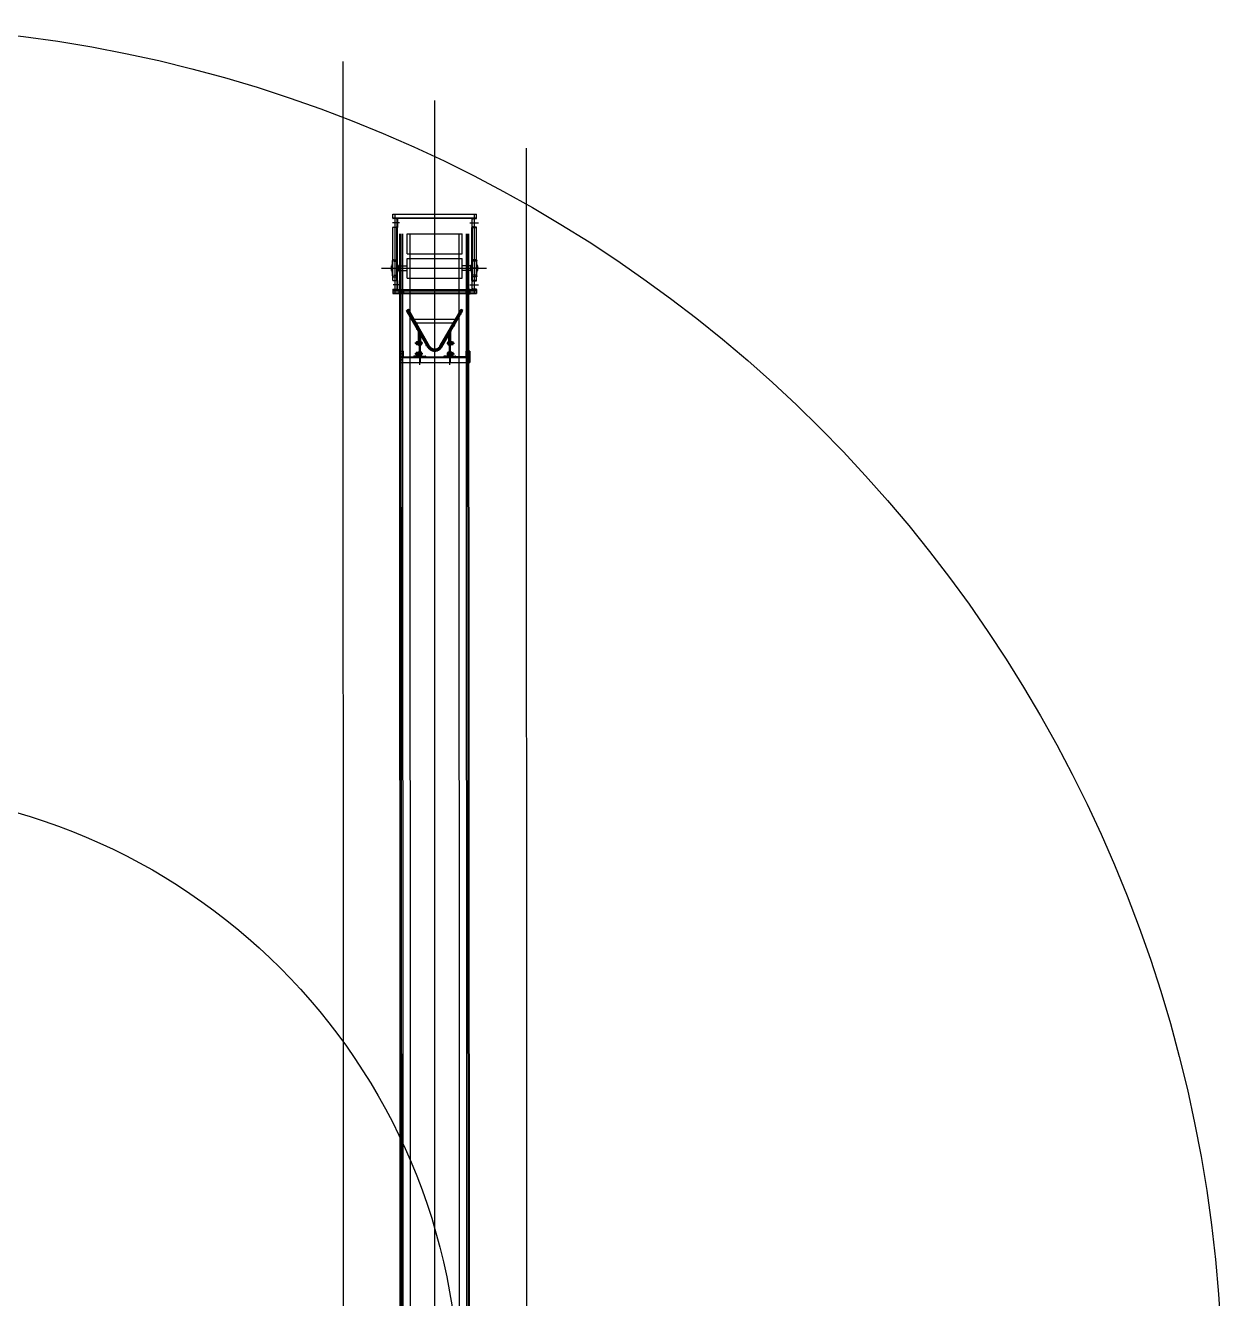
# Model space of a CAD drawing. Extents: x 878294 to 2409453, y -112941 to -40192.
# Drawn here: x 976599 to 978560, y -45908 to -43824 of the extents above; entities that cross this region are included whole.
import ezdxf

# ---------------------------------------------------------------- set-up
doc = ezdxf.new("R2010")
doc.units = 0
doc.header["$LTSCALE"] = 2000
doc.header["$MEASUREMENT"] = 0
for name, pattern in [('AM_DIN_G_W050', [13.75, 9.75, -1.5, 1, -1.5]), ('CENTER', [2, 1.25, -0.25, 0.25, -0.25]), ('CONTINU', [0]), ('DASHEDGY', [750, 250, -125, 250, -125])]:
    doc.linetypes.add(name, pattern=pattern)
doc.layers.get('0').update_dxf_attribs({"linetype": 'CONTINUOUS'})
doc.layers.add('AM_7', color=4, linetype='AM_DIN_G_W050', lineweight=25)
for name, color, linetype in [('CEN', 4, 'CENTER'), ('DASHED', 2, 'DASHEDGY'), ('THIN', 1, 'CONTINUOUS')]:
    doc.layers.add(name, color=color, linetype=linetype)

# ---------------------------------------------------------------- blocks, each defined once
blk = doc.blocks.new('PL65PLAN')
for p, q in [((-140, 25), (-140, -25)), ((-125, 40), (125, 40)), ((-63, 47), (63, 47)), ((-63, 47), (-63, 40)), ((-38, 58), (-38, 47)), ((-38, 58), (38, 58)), ((38, 58), (38, 47)), ((63, 47), (63, 40)), ((140, 25), (140, -25)), ((-125, -40), (125, -40)), ((-63, -48), (-63, -40)), ((-63, -48), (63, -48)), ((-38, -58), (-38, -48)), ((-38, -58), (38, -58)), ((38, -58), (38, -48)), ((63, -48), (63, -40))]:
    blk.add_line(p, q)
for centre in [(-115, 0), (115, 0)]:
    blk.add_circle(centre, 8)
for centre, start, end in [((-125, 25), 90, 180), ((125, 25), 0, 90), ((-125, -25), 180, 270), ((125, -25), 270, 0)]:
    blk.add_arc(centre, 15, start, end)
at = {"layer": 'CEN'}
for p, q in [((-151, 0), (149, 0)), ((-115, 18), (-115, -18)), ((0, 65), (0, -63)), ((115, 18), (115, -18))]:
    blk.add_line(p, q, dxfattribs=at)

msp = doc.modelspace()

# ---------------------------------------------------------------- hatches: boundary and pattern name
at = {"layer": 'DASHED', "lineweight": -3, "ltscale": 0.001}
h = msp.add_hatch(dxfattribs=at)
h.set_pattern_fill('ANSI37', color=256, scale=12.3076, angle=270, style=0)
h.set_pattern_definition([(45, (975874.4205, -44720.3749), (1.0878484, -1.0878484), []), (315, (975874.4205, -44720.3749), (-1.0878484, -1.0878484), [])])
h.paths.add_polyline_path([(977229.47, -44296), (977229.47, -44298.96), (977241.63, -44320.02), (977242.91, -44319.28)])
h.paths.add_polyline_path([(977225.45, -44289.03), (977224.17, -44289.77), (977226.25, -44293.37), (977227.53, -44292.63)])
h.paths.add_polyline_path([(977227.53, -44292.63), (977226.25, -44293.37), (977229.47, -44298.96), (977229.47, -44296)])
h.paths.add_polyline_path([(977242.91, -44319.28), (977241.63, -44320.02), (977247.48, -44330.14), (977257.02, -44346.67), (977258.3, -44345.93)])
h.paths.add_polyline_path([(977260.14, -44349.12), (977258.3, -44345.93), (977257.02, -44346.67), (977258.86, -44349.86, 0.2679492), (977269.52, -44356.02), (977269.52, -44354.54, -0.2679492)])
h = msp.add_hatch(dxfattribs=at)
h.set_pattern_fill('ANSI37', color=256, scale=12.3076, angle=270, style=0)
h.set_pattern_definition([(135, (977370.379, -44720.3749), (-1.0878484, -1.0878484), []), (225, (977370.379, -44720.3749), (1.0878484, -1.0878484), [])])
h.paths.add_polyline_path([(977309.57, -44296), (977309.57, -44298.96), (977297.41, -44320.02), (977296.13, -44319.28)])
h.paths.add_polyline_path([(977313.6, -44289.03), (977314.88, -44289.77), (977312.8, -44293.37), (977311.52, -44292.63)])
h.paths.add_polyline_path([(977311.52, -44292.63), (977312.8, -44293.37), (977309.57, -44298.96), (977309.57, -44296)])
h.paths.add_polyline_path([(977296.13, -44319.28), (977297.41, -44320.02), (977291.57, -44330.14), (977282.03, -44346.67), (977280.75, -44345.93)])
h.paths.add_polyline_path([(977278.9, -44349.12), (977280.75, -44345.93), (977282.03, -44346.67), (977280.18, -44349.86, -0.2679492), (977269.52, -44356.02), (977269.52, -44354.54, 0.2679492)])
h = msp.add_hatch(color=256, dxfattribs=at)
h.paths.add_polyline_path([(977247.48, -44341.94), (977246.63, -44341.45), (977245.64, -44341.45, 0.5358984)])
h.paths.add_polyline_path([(977246.63, -44341.45), (977247.24, -44340.38), (977246.63, -44340.22)])
h = msp.add_hatch(color=256, dxfattribs=at)
h.paths.add_polyline_path([(977291.57, -44341.94), (977292.42, -44341.45), (977293.4, -44341.45, -0.5358984)])
h.paths.add_polyline_path([(977292.42, -44341.45), (977291.8, -44340.38), (977292.42, -44340.22)])

# ---------------------------------------------------------------- linework, layer by layer
at = {"layer": 'AM_7', "lineweight": -3, "ltscale": 0.2}
msp.add_line((977269.52, -51852.18), (977269.52, -43946.96), dxfattribs=at)
at = {"layer": 'AM_7', "color": 1, "linetype": 'CONTINU', "lineweight": -3}
for radius in [2250, 1000]:
    msp.add_circle((976309.52, -46073.85), radius, dxfattribs=at)
at = {"layer": 'DASHED', "lineweight": -3, "ltscale": 0.001}
for p, q in [((977201.02, -44132.99), (977338.02, -44132.99)), ((977201.02, -44139.49), (977201.02, -44132.99)), ((977201.02, -44138.69), (977338.02, -44138.69)), ((977204.52, -44262.69), (977204.52, -44132.99)), ((977334.52, -44262.69), (977334.52, -44132.99)), ((977338.02, -44139.49), (977338.02, -44132.99)), ((977212.05, -44146.99), (977200.19, -44146.99)), ((977201.02, -44241.19), (977201.02, -44154.49)), ((977207.72, -44241.19), (977207.72, -44154.49)), ((977208.52, -44139.49), (977331.06, -44139.49)), ((977208.52, -44241.19), (977208.52, -44154.49)), ((977327, -44146.99), (977341.35, -44146.99)), ((977330.52, -44241.19), (977330.52, -44154.49)), ((977331.32, -44241.19), (977331.32, -44154.49)), ((977338.02, -44241.19), (977338.02, -44154.49)), ((977224.52, -44165.14), (977314.52, -44165.14)), ((977224.52, -44197.44), (977224.52, -44165.14)), ((977314.52, -44197.44), (977314.52, -44165.14)), ((977224.52, -44197.44), (977314.52, -44197.44)), ((977182.45, -44221.29), (977354.33, -44221.29)), ((977210.27, -44217.54), (977224.52, -44217.54)), ((977224.52, -44205.14), (977314.52, -44205.14)), ((977224.52, -44237.44), (977224.52, -44205.14)), ((977314.52, -44237.44), (977314.52, -44205.14)), ((977328.77, -44217.54), (977314.52, -44217.54)), ((977210.27, -44225.04), (977224.52, -44225.04)), ((977224.52, -44237.44), (977314.52, -44237.44)), ((977328.77, -44225.04), (977314.52, -44225.04)), ((977201.02, -44256.16), (977201.02, -44262.69)), ((977201.02, -44256.19), (977338.02, -44256.19)), ((977201.02, -44256.99), (977338.02, -44256.99)), ((977201.02, -44259.69), (977338.02, -44259.69)), ((977201.02, -44262.69), (977338.02, -44262.69)), ((977212.05, -44248.69), (977201.19, -44248.69)), ((977211.52, -44255.94), (977218.52, -44255.94)), ((977211.52, -44262.94), (977211.52, -44255.94)), ((977218.52, -44262.94), (977211.52, -44262.94)), ((977218.52, -44255.94), (977218.52, -44262.94)), ((977327.52, -44255.94), (977320.52, -44255.94)), ((977320.52, -44255.94), (977320.52, -44262.94)), ((977320.52, -44262.94), (977327.52, -44262.94)), ((977327, -44248.69), (977341.35, -44248.69)), ((977327.52, -44262.94), (977327.52, -44255.94)), ((977338.02, -44256.19), (977338.02, -44262.69)), ((977223.32, -44290.27), (977226.3, -44288.54)), ((977243.05, -44324.44), (977223.32, -44290.27)), ((977258.86, -44349.86), (977224.17, -44289.77)), ((977224.24, -44294.53), (977229.32, -44291.6)), ((977225.4, -44293.86), (977228.38, -44292.14)), ((977260.14, -44349.12), (977225.45, -44289.03)), ((977261, -44348.63), (977226.3, -44288.54)), ((977304.2, -44305.31), (977235.98, -44305.31)), ((977278.05, -44348.63), (977312.69, -44288.63)), ((977278.9, -44349.12), (977313.55, -44289.12)), ((977280.18, -44349.86), (977314.82, -44289.86)), ((977296, -44324.44), (977315.68, -44290.35)), ((977313.26, -44297.22), (977308.17, -44294.29)), ((977312.54, -44295.79), (977309.56, -44294.06)), ((977315.68, -44290.35), (977312.69, -44288.63)), ((977300.65, -44311.46), (977239.54, -44311.46)), ((977239.62, -44321.18), (977244.7, -44318.25)), ((977240.78, -44320.51), (977243.77, -44318.79)), ((977243.18, -44347.76), (977243.18, -44324.93)), ((977244.17, -44347.76), (977244.17, -44324.93)), ((977244.9, -44379.18), (977244.9, -44325.68)), ((977294.14, -44379.18), (977294.14, -44325.68)), ((977294.88, -44347.76), (977294.88, -44324.93)), ((977295.87, -44347.76), (977295.87, -44324.93)), ((977302.49, -44315.88), (977297.4, -44312.94)), ((977301.77, -44314.44), (977298.79, -44312.72)), ((977249.94, -44344.12), (977237.18, -44344.12)), ((977241.08, -44342.92), (977238.67, -44342.92)), ((977240.95, -44345.21), (977238.67, -44345.21)), ((977238.68, -44345.21), (977238.68, -44343)), ((977242.71, -44342.83), (977238.77, -44342.83)), ((977238.77, -44345.29), (977238.77, -44342.92)), ((977242.71, -44345.29), (977238.77, -44345.29)), ((977241.32, -44342.92), (977239.32, -44342.92)), ((977241.32, -44345.21), (977239.32, -44345.21)), ((977239.62, -44342.83), (977241.2, -44342.83)), ((977239.62, -44345.29), (977241.2, -44345.29)), ((977241.32, -44341.85), (977239.81, -44341.85)), ((977241.32, -44346.28), (977239.81, -44346.28)), ((977241.01, -44342.83), (977242.59, -44342.83)), ((977241.01, -44345.29), (977242.59, -44345.29)), ((977241.32, -44346.28), (977241.32, -44341.85)), ((977242.71, -44342.92), (977241.32, -44342.92)), ((977242.71, -44345.21), (977241.32, -44345.21)), ((977241.63, -44342.83), (977242.71, -44342.83)), ((977241.63, -44345.29), (977242.71, -44345.29)), ((977242.22, -44341.85), (977241.81, -44341.85)), ((977242.22, -44346.28), (977241.81, -44346.28)), ((977243.18, -44341.36), (977242.71, -44341.36)), ((977242.71, -44345.79), (977242.71, -44341.36)), ((977242.71, -44346.77), (977242.71, -44344.06)), ((977243.18, -44346.77), (977242.71, -44346.77)), ((977246.4, -44342.83), (977242.95, -44342.83)), ((977243.45, -44342.83), (977245.3, -44342.83)), ((977244.08, -44342.92), (977243.45, -44342.92)), ((977244.08, -44345.21), (977243.45, -44345.21)), ((977243.45, -44345.27), (977245.3, -44345.27)), ((977244.08, -44345.36), (977244.08, -44342.77)), ((977244.16, -44340.99), (977245.64, -44340.99)), ((977244.17, -44337.68), (977244.17, -44366.27)), ((977245.64, -44347.76), (977245.64, -44330.64)), ((977246.63, -44330.64), (977245.64, -44330.64)), ((977245.64, -44337.68), (977245.64, -44366.27)), ((977245.64, -44347.76), (977245.64, -44340.99)), ((977248.24, -44342.83), (977246.48, -44342.83)), ((977248.24, -44345.29), (977246.48, -44345.29)), ((977246.63, -44330.64), (977247.48, -44330.14)), ((977246.63, -44347.76), (977246.63, -44330.64)), ((977258.01, -44350.36), (977246.63, -44330.64)), ((977247.24, -44331.7), (977246.63, -44331.87)), ((977247.24, -44331.7), (977246.63, -44331.87)), ((977246.63, -44341.85), (977247.75, -44341.85)), ((977246.63, -44346.28), (977247.75, -44346.28)), ((977248.24, -44345.79), (977248.24, -44342.34)), ((977255.01, -44347.83), (977260.09, -44344.89)), ((977256.17, -44347.16), (977259.15, -44345.43)), ((977284.04, -44347.83), (977278.96, -44344.89)), ((977282.88, -44347.16), (977279.9, -44345.43)), ((977281.03, -44350.36), (977292.42, -44330.64)), ((977289.11, -44344.12), (977301.87, -44344.12)), ((977290.81, -44345.79), (977290.81, -44342.34)), ((977290.81, -44342.83), (977292.57, -44342.83)), ((977290.81, -44345.29), (977292.57, -44345.29)), ((977292.42, -44341.85), (977291.3, -44341.85)), ((977292.42, -44346.28), (977291.3, -44346.28)), ((977292.42, -44330.64), (977291.57, -44330.14)), ((977291.8, -44331.7), (977292.42, -44331.87)), ((977291.8, -44331.7), (977292.42, -44331.87)), ((977292.42, -44347.76), (977292.42, -44330.64)), ((977292.42, -44330.64), (977293.4, -44330.64)), ((977292.64, -44342.83), (977296.09, -44342.83)), ((977293.4, -44347.76), (977293.4, -44330.64)), ((977293.4, -44337.68), (977293.4, -44366.27)), ((977294.88, -44340.99), (977293.41, -44340.99)), ((977293.41, -44347.76), (977293.41, -44340.99)), ((977295.6, -44342.83), (977293.75, -44342.83)), ((977295.6, -44345.27), (977293.75, -44345.27)), ((977294.88, -44337.68), (977294.88, -44366.27)), ((977294.96, -44345.36), (977294.96, -44342.77)), ((977294.96, -44342.92), (977295.6, -44342.92)), ((977294.96, -44345.21), (977295.6, -44345.21)), ((977295.87, -44341.36), (977296.34, -44341.36)), ((977295.87, -44346.77), (977296.34, -44346.77)), ((977296.34, -44345.79), (977296.34, -44341.36)), ((977296.34, -44342.83), (977300.28, -44342.83)), ((977297.42, -44342.83), (977296.34, -44342.83)), ((977296.34, -44342.92), (977297.73, -44342.92)), ((977296.34, -44346.77), (977296.34, -44344.06)), ((977296.34, -44345.21), (977297.73, -44345.21)), ((977296.34, -44345.29), (977300.28, -44345.29)), ((977297.42, -44345.29), (977296.34, -44345.29)), ((977298.03, -44342.83), (977296.46, -44342.83)), ((977298.03, -44345.29), (977296.46, -44345.29)), ((977296.83, -44341.85), (977297.24, -44341.85)), ((977296.83, -44346.28), (977297.24, -44346.28)), ((977297.73, -44346.28), (977297.73, -44341.85)), ((977297.73, -44341.85), (977299.24, -44341.85)), ((977297.73, -44342.92), (977299.73, -44342.92)), ((977297.73, -44345.21), (977299.73, -44345.21)), ((977297.73, -44346.28), (977299.24, -44346.28)), ((977299.42, -44342.83), (977297.85, -44342.83)), ((977299.42, -44345.29), (977297.85, -44345.29)), ((977297.97, -44342.92), (977300.37, -44342.92)), ((977298.1, -44345.21), (977300.37, -44345.21)), ((977300.28, -44345.29), (977300.28, -44342.92)), ((977300.37, -44345.21), (977300.37, -44343)), ((977211.95, -44357.04), (977211.95, -44375.51)), ((977211.95, -44357.04), (977218.1, -44357.04)), ((977211.95, -44365.29), (977218.1, -44365.29)), ((977211.95, -44366.27), (977327.1, -44366.27)), ((977211.95, -44367.26), (977327.1, -44367.26)), ((977212.86, -44361.35), (977217.23, -44361.35)), ((977218.1, -44366.27), (977218.1, -44357.04)), ((977234.93, -44366.27), (977234.93, -44365.91)), ((977234.93, -44366.27), (977254.87, -44366.27)), ((977242.57, -44365.29), (977235.55, -44365.29)), ((977249.94, -44361.35), (977237.18, -44361.35)), ((977238.67, -44362.5), (977238.67, -44360.2)), ((977241.08, -44360.21), (977238.67, -44360.21)), ((977240.95, -44362.5), (977238.67, -44362.5)), ((977238.77, -44362.58), (977238.77, -44360.11)), ((977242.71, -44360.12), (977238.77, -44360.12)), ((977242.71, -44362.58), (977238.77, -44362.58)), ((977239.32, -44363.07), (977239.32, -44359.63)), ((977241.32, -44360.21), (977239.32, -44360.21)), ((977241.32, -44362.5), (977239.32, -44362.5)), ((977239.62, -44360.12), (977241.2, -44360.12)), ((977239.62, -44362.58), (977241.2, -44362.58)), ((977241.32, -44359.14), (977239.81, -44359.14)), ((977241.32, -44363.57), (977239.81, -44363.57)), ((977241.01, -44360.12), (977242.59, -44360.12)), ((977241.01, -44362.58), (977242.59, -44362.58)), ((977241.32, -44363.57), (977241.32, -44359.14)), ((977242.71, -44360.21), (977241.32, -44360.21)), ((977242.71, -44362.5), (977241.32, -44362.5)), ((977241.63, -44360.12), (977242.71, -44360.12)), ((977241.63, -44362.58), (977242.71, -44362.58)), ((977242.22, -44359.14), (977241.81, -44359.14)), ((977242.22, -44363.57), (977241.81, -44363.57)), ((977243.2, -44358.64), (977242.71, -44358.64)), ((977242.71, -44363.07), (977242.71, -44358.64)), ((977242.71, -44364.06), (977242.71, -44361.35)), ((977243.2, -44364.06), (977242.71, -44364.06)), ((977246.4, -44360.12), (977242.95, -44360.12)), ((977246.4, -44362.58), (977242.95, -44362.58)), ((977244.17, -44347.76), (977243.18, -44347.76)), ((977243.18, -44357.66), (977243.18, -44364.67)), ((977243.18, -44357.66), (977243.18, -44364.67)), ((977243.84, -44360.21), (977243.2, -44360.21)), ((977243.84, -44362.5), (977243.2, -44362.5)), ((977243.45, -44360.06), (977245.3, -44360.06)), ((977243.45, -44362.64), (977245.3, -44362.64)), ((977243.84, -44362.64), (977243.84, -44360.06)), ((977244.17, -44364.43), (977245.64, -44364.43)), ((977244.17, -44364.43), (977245.64, -44364.43)), ((977244.42, -44367.26), (977244.42, -44375.51)), ((977244.42, -44367.26), (977244.42, -44375.51)), ((977246.4, -44360.06), (977244.56, -44360.06)), ((977246.4, -44362.64), (977244.56, -44362.64)), ((977245.4, -44367.26), (977245.4, -44375.51)), ((977245.4, -44367.26), (977245.4, -44375.51)), ((977245.64, -44347.76), (977246.63, -44347.76)), ((977246.63, -44357.66), (977246.63, -44364.67)), ((977246.63, -44357.66), (977246.63, -44364.67)), ((977246.65, -44359.14), (977247.92, -44359.14)), ((977248.42, -44360.12), (977246.65, -44360.12)), ((977248.42, -44362.58), (977246.65, -44362.58)), ((977246.65, -44363.57), (977247.92, -44363.57)), ((977247.24, -44365.29), (977254.26, -44365.29)), ((977247.24, -44365.29), (977254.26, -44365.29)), ((977248.42, -44363.07), (977248.42, -44359.63)), ((977254.87, -44366.27), (977254.87, -44365.91)), ((977284.17, -44366.27), (977284.17, -44365.91)), ((977304.11, -44366.27), (977284.17, -44366.27)), ((977291.8, -44365.29), (977284.79, -44365.29)), ((977291.8, -44365.29), (977284.79, -44365.29)), ((977289.11, -44361.35), (977301.87, -44361.35)), ((977290.63, -44363.07), (977290.63, -44359.63)), ((977290.63, -44360.12), (977292.39, -44360.12)), ((977290.63, -44362.58), (977292.39, -44362.58)), ((977292.39, -44359.14), (977291.12, -44359.14)), ((977292.39, -44363.57), (977291.12, -44363.57)), ((977293.4, -44347.76), (977292.42, -44347.76)), ((977292.42, -44357.66), (977292.42, -44364.67)), ((977292.42, -44357.66), (977292.42, -44364.67)), ((977292.64, -44360.06), (977294.49, -44360.06)), ((977292.64, -44360.12), (977296.09, -44360.12)), ((977292.64, -44362.58), (977296.09, -44362.58)), ((977292.64, -44362.64), (977294.49, -44362.64)), ((977293.4, -44357.04), (977293.04, -44357.04)), ((977294.88, -44364.43), (977293.4, -44364.43)), ((977294.88, -44364.43), (977293.4, -44364.43)), ((977293.64, -44367.26), (977293.64, -44375.51)), ((977293.64, -44367.26), (977293.64, -44375.51)), ((977295.6, -44360.06), (977293.75, -44360.06)), ((977295.6, -44362.64), (977293.75, -44362.64)), ((977294.63, -44367.26), (977294.63, -44375.51)), ((977294.63, -44367.26), (977294.63, -44375.51)), ((977294.88, -44347.76), (977295.87, -44347.76)), ((977294.88, -44357.04), (977295.25, -44357.04)), ((977295.21, -44362.64), (977295.21, -44360.06)), ((977295.21, -44360.21), (977295.84, -44360.21)), ((977295.21, -44362.5), (977295.84, -44362.5)), ((977295.85, -44358.64), (977296.34, -44358.64)), ((977295.85, -44364.06), (977296.34, -44364.06)), ((977295.87, -44357.66), (977295.87, -44364.67)), ((977295.87, -44357.66), (977295.87, -44364.67)), ((977296.34, -44363.07), (977296.34, -44358.64)), ((977297.42, -44360.12), (977296.34, -44360.12)), ((977296.34, -44360.12), (977300.28, -44360.12)), ((977296.34, -44360.21), (977297.73, -44360.21)), ((977296.34, -44364.06), (977296.34, -44361.35)), ((977296.34, -44362.5), (977297.73, -44362.5)), ((977297.42, -44362.58), (977296.34, -44362.58)), ((977296.34, -44362.58), (977300.28, -44362.58)), ((977298.03, -44360.12), (977296.46, -44360.12)), ((977298.03, -44362.58), (977296.46, -44362.58)), ((977296.48, -44365.29), (977303.5, -44365.29)), ((977296.83, -44359.14), (977297.24, -44359.14)), ((977296.83, -44363.57), (977297.24, -44363.57)), ((977297.73, -44363.57), (977297.73, -44359.14)), ((977297.73, -44359.14), (977299.24, -44359.14)), ((977297.73, -44360.21), (977299.73, -44360.21)), ((977297.73, -44362.5), (977299.73, -44362.5)), ((977297.73, -44363.57), (977299.24, -44363.57)), ((977299.42, -44360.12), (977297.85, -44360.12)), ((977299.42, -44362.58), (977297.85, -44362.58)), ((977297.97, -44360.21), (977300.37, -44360.21)), ((977298.1, -44362.5), (977300.37, -44362.5)), ((977299.73, -44363.07), (977299.73, -44359.63)), ((977300.28, -44362.58), (977300.28, -44360.11)), ((977300.37, -44362.5), (977300.37, -44360.2)), ((977322.57, -44366.27), (977302.63, -44366.27)), ((977304.11, -44366.27), (977304.11, -44365.91)), ((977327.1, -44357.04), (977320.95, -44357.04)), ((977320.95, -44366.27), (977320.95, -44357.04)), ((977327.1, -44365.29), (977320.95, -44365.29)), ((977326.19, -44361.35), (977321.82, -44361.35)), ((977327.1, -44357.04), (977327.1, -44375.51)), ((977211.95, -44375.51), (977327.1, -44375.51)), ((977212.86, -44371.2), (977217.23, -44371.2)), ((977326.19, -44371.2), (977321.82, -44371.2))]:
    msp.add_line(p, q, dxfattribs=at)
for points in [[(977201.47, -44140.01, -0.383864), (977201.02, -44139.52), (977201.02, -44139.49), (977208.52, -44139.49), (977208.52, -44146.99), (977208.52, -44154.49), (977201.02, -44154.49), (977201.02, -44154.46, -0.383864), (977201.47, -44153.96), (977207.09, -44153.37, 0.383864), (977207.98, -44152.38), (977207.98, -44146.99), (977207.98, -44141.6, 0.383864), (977207.09, -44140.6)], [(977337.58, -44140.01, 0.383864), (977338.02, -44139.52), (977338.02, -44139.49), (977330.52, -44139.49), (977330.52, -44146.99), (977330.52, -44154.49), (977338.02, -44154.49), (977338.02, -44154.46, 0.383864), (977337.58, -44153.96), (977331.96, -44153.37, -0.383864), (977331.06, -44152.38), (977331.06, -44146.99), (977331.06, -44141.6, -0.383864), (977331.96, -44140.6)], [(977201.47, -44241.71, -0.383864), (977201.02, -44241.22), (977201.02, -44241.19), (977208.52, -44241.19), (977208.52, -44248.69), (977208.52, -44256.19), (977201.02, -44256.19), (977201.02, -44256.16, -0.383864), (977201.47, -44255.66), (977207.09, -44255.07, 0.383864), (977207.98, -44254.08), (977207.98, -44248.69), (977207.98, -44243.3, 0.383864), (977207.09, -44242.3)], [(977337.58, -44241.71, 0.383864), (977338.02, -44241.22), (977338.02, -44241.19), (977330.52, -44241.19), (977330.52, -44248.69), (977330.52, -44256.19), (977338.02, -44256.19), (977338.02, -44256.16, 0.383864), (977337.58, -44255.66), (977331.96, -44255.07, -0.383864), (977331.06, -44254.08), (977331.06, -44248.69), (977331.06, -44243.3, -0.383864), (977331.96, -44242.3)], [(977217.52, -44261.64), (977217.52, -44261.94), (977212.52, -44261.94), (977212.52, -44256.94), (977212.82, -44256.94, -0.4142136), (977213.12, -44257.24), (977213.12, -44260.74, 0.4142136), (977213.72, -44261.34), (977217.22, -44261.34, -0.4142136)], [(977321.52, -44261.64), (977321.52, -44261.94), (977326.52, -44261.94), (977326.52, -44256.94), (977326.22, -44256.94, 0.4142136), (977325.92, -44257.24), (977325.92, -44260.74, -0.4142136), (977325.32, -44261.34), (977321.82, -44261.34, 0.4142136)]]:
    msp.add_lwpolyline(points, format="xyb", close=True, dxfattribs=at)
for centre, radius in [((977215.02, -44259.69), 0.7), ((977324.02, -44259.69), 0.7), ((977215.02, -44361.35), 0.862), ((977324.02, -44361.35), 0.862), ((977215.02, -44371.2), 0.862), ((977324.02, -44371.2), 0.862)]:
    msp.add_circle(centre, radius, dxfattribs=at)
for centre, radius, start, end in [((977242.2, -44324.93), 0.985, 0.00001, 30), ((977242.2, -44324.93), 1.97, 0.00001, 30), ((977296.85, -44324.93), 1.97, 150, 180.00001), ((977296.85, -44324.93), 0.985, 150, 180.00001), ((977239.81, -44342.34), 0.492, 90, 270), ((977239.81, -44345.79), 0.492, 90, 270), ((977241.81, -44342.34), 0.492, 90, 270), ((977241.81, -44343.33), 0.492, 90, 180.00001), ((977241.81, -44344.8), 0.492, 180.00001, 270), ((977241.81, -44345.79), 0.492, 90, 270), ((977242.22, -44342.34), 0.492, 270, 90), ((977242.22, -44343.33), 0.492, 0.00001, 90), ((977242.22, -44344.8), 0.492, 270, 0.00001), ((977242.22, -44345.79), 0.492, 270, 90), ((977246.72, -44331), 1.14, 48.62642, 161.37358), ((977247.75, -44342.34), 0.492, 270, 90), ((977247.75, -44343.33), 0.492, 0.00001, 90), ((977247.75, -44344.8), 0.492, 270, 0.00001), ((977247.75, -44345.79), 0.492, 270, 90), ((977291.3, -44342.34), 0.492, 90, 270), ((977291.3, -44343.33), 0.492, 90, 180.00001), ((977291.3, -44344.8), 0.492, 180.00001, 270), ((977291.3, -44345.79), 0.492, 90, 270), ((977292.32, -44331), 1.14, 18.62644, 131.37358), ((977296.83, -44342.34), 0.492, 90, 270), ((977296.83, -44343.33), 0.492, 90, 180.00001), ((977296.83, -44344.8), 0.492, 180.00001, 270), ((977296.83, -44345.79), 0.492, 90, 270), ((977297.24, -44342.34), 0.492, 270, 90), ((977297.24, -44343.33), 0.492, 0.00001, 90), ((977297.24, -44344.8), 0.492, 270, 0.00001), ((977297.24, -44345.79), 0.492, 270, 90), ((977299.24, -44342.34), 0.492, 270, 90), ((977299.24, -44345.79), 0.492, 270, 90), ((977235.55, -44365.91), 0.615, 90, 180.00001), ((977239.81, -44359.63), 0.492, 90, 270), ((977239.81, -44360.61), 0.492, 90, 180.00001), ((977239.81, -44362.09), 0.492, 180.00001, 270), ((977239.81, -44363.07), 0.492, 90, 270), ((977241.81, -44359.63), 0.492, 90, 270), ((977241.81, -44360.61), 0.492, 90, 180.00001), ((977241.81, -44362.09), 0.492, 180.00001, 270), ((977241.81, -44363.07), 0.492, 90, 270), ((977242.22, -44359.63), 0.492, 270, 90), ((977242.22, -44360.61), 0.492, 0.00001, 90), ((977242.22, -44362.09), 0.492, 270, 0.00001), ((977242.22, -44363.07), 0.492, 270, 90), ((977242.57, -44364.67), 0.615, 270, 0.00001), ((977242.57, -44364.67), 0.615, 270, 0.00001), ((977247.24, -44364.67), 0.615, 180.00001, 270), ((977247.24, -44364.67), 0.615, 180.00001, 270), ((977247.92, -44359.63), 0.492, 270, 90), ((977247.92, -44360.61), 0.492, 0.00001, 90), ((977247.92, -44362.09), 0.492, 270, 0.00001), ((977247.92, -44363.07), 0.492, 270, 90), ((977254.26, -44365.91), 0.615, 0.00001, 90), ((977269.52, -44343.71), 13.29, 210, 330), ((977269.52, -44343.71), 12.31, 210, 330), ((977269.52, -44343.71), 10.83, 210, 330), ((977269.52, -44343.71), 9.85, 210, 330), ((977284.79, -44365.91), 0.615, 90, 180.00001), ((977291.12, -44359.63), 0.492, 90, 270), ((977291.12, -44360.61), 0.492, 90, 180.00001), ((977291.12, -44362.09), 0.492, 180.00001, 270), ((977291.12, -44363.07), 0.492, 90, 270), ((977291.8, -44364.67), 0.615, 270, 0.00001), ((977291.8, -44364.67), 0.615, 270, 0.00001), ((977293.04, -44357.66), 0.615, 90, 180.00001), ((977295.25, -44357.66), 0.615, 0.00001, 90), ((977296.48, -44364.67), 0.615, 180.00001, 270), ((977296.48, -44364.67), 0.615, 180.00001, 270), ((977296.83, -44359.63), 0.492, 90, 270), ((977296.83, -44360.61), 0.492, 90, 180.00001), ((977296.83, -44362.09), 0.492, 180.00001, 270), ((977296.83, -44363.07), 0.492, 90, 270), ((977297.24, -44359.63), 0.492, 270, 90), ((977297.24, -44360.61), 0.492, 0.00001, 90), ((977297.24, -44362.09), 0.492, 270, 0.00001), ((977297.24, -44363.07), 0.492, 270, 90), ((977299.24, -44359.63), 0.492, 270, 90), ((977299.24, -44360.61), 0.492, 0.00001, 90), ((977299.24, -44362.09), 0.492, 270, 0.00001), ((977299.24, -44363.07), 0.492, 270, 90), ((977303.5, -44365.91), 0.615, 0.00001, 90)]:
    msp.add_arc(centre, radius, start, end, dxfattribs=at)
for points in [[(977224.97, -44293.12), (977225.83, -44294.61), (977227.95, -44291.39), (977228.81, -44292.89)], [(977312.53, -44295.81), (977311.67, -44297.3), (977309.54, -44294.09), (977308.68, -44295.58)], [(977240.35, -44319.76), (977241.21, -44321.26), (977243.34, -44318.04), (977244.2, -44319.53)], [(977301.76, -44314.46), (977300.9, -44315.95), (977298.77, -44312.74), (977297.91, -44314.23)], [(977255.74, -44346.41), (977256.6, -44347.9), (977258.72, -44344.69), (977259.58, -44346.18)], [(977283.31, -44346.41), (977282.45, -44347.9), (977280.33, -44344.69), (977279.47, -44346.18)]]:
    msp.add_trace(points, dxfattribs=at)
at = {"layer": 'THIN'}
for p, q in [((977122.32, -51591.7), (977119.52, -43882.74)), ((977422.34, -51591.7), (977419.52, -44024.74)), ((977215.55, -51852.39), (977212.28, -44165.14)), ((977216.35, -51852.39), (977213.08, -44165.14)), ((977218.05, -51852.38), (977214.78, -44165.14)), ((977220.55, -51852.37), (977217.28, -44165.14)), ((977232.53, -51852.32), (977229.33, -44165.14)), ((977312.53, -51852.01), (977309.33, -44165.14)), ((977324.55, -51851.96), (977321.28, -44165.14)), ((977327.05, -51851.95), (977323.78, -44165.14)), ((977328.75, -51851.95), (977325.48, -44165.14))]:
    msp.add_line(p, q, dxfattribs=at)

# ---------------------------------------------------------------- block references
at = {"layer": 'DASHED', "lineweight": -3, "ltscale": 0.001, "yscale": 0.1000000163912773, "zscale": 0.1}
for p, xscale, rotation in [((977204.52, -44221.29), 0.1000000163912773, 90), ((977334.52, -44221.29), -0.1000000163912773, 270)]:
    msp.add_blockref('PL65PLAN', p, dxfattribs=dict(at, xscale=xscale, rotation=rotation))

doc.saveas('drawing.dxf')
